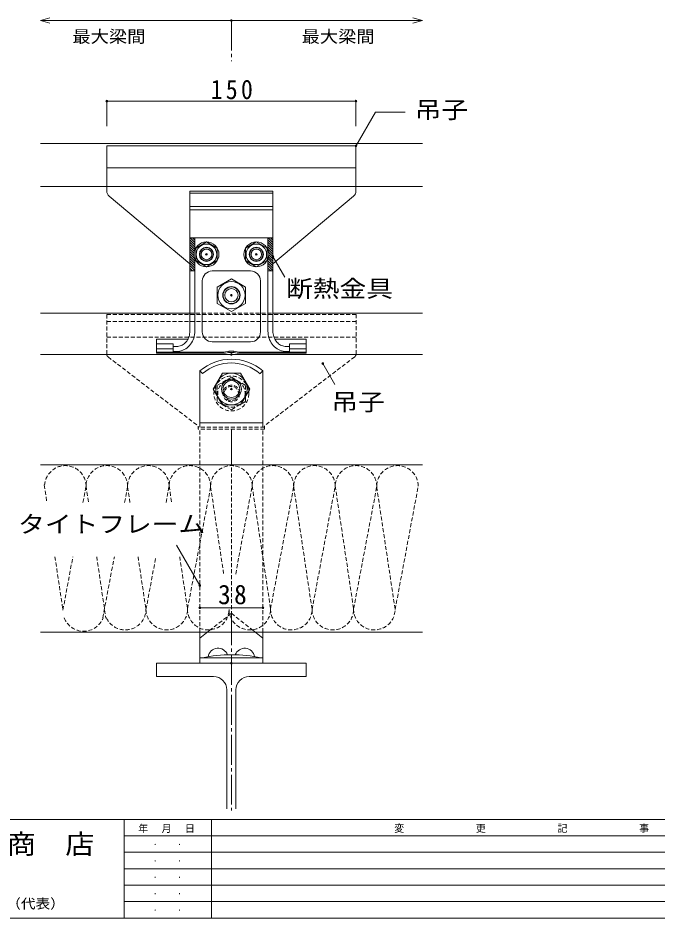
# Model space of a CAD drawing. Units: millimetres, scale not verified. Extents: x -1135 to 2170, y -967 to 2693.
# Drawn here: x 844 to 1228, y 1573 to 2114 of the extents above; entities that cross this region are included whole.
import ezdxf
from ezdxf.enums import TextEntityAlignment as Align

# ---------------------------------------------------------------- set-up
doc = ezdxf.new("R2010")
doc.units = ezdxf.units.MM
doc.header["$LTSCALE"] = 2
doc.header["$PDMODE"] = 32
doc.header["$PDSIZE"] = 1
doc.linetypes.add('CHAIN2', pattern=[12, 9, -1, 1, -1])
doc.linetypes.add('DASHED1', pattern=[1.8, 1.2, -0.6])
doc.layers.add('0-2_02', color=3, linetype='Continuous', lineweight=18)
doc.styles.add('ＭＳ ゴシック', font='')
doc.styles.get('ＭＳ ゴシック').set_extended_font_data('MS Gothic')

msp = doc.modelspace()

# ---------------------------------------------------------------- linework, layer by layer
at = {"layer": '0-2_02', "color": 7}
for p, q in [((857.244, 2112.532), (863.039, 2114.085)), ((857.244, 2112.532), (863.039, 2110.979)), ((1087.244, 2112.532), (1081.448, 2114.085)), ((1087.244, 2112.532), (1081.448, 2110.979)), ((897.243, 2049.084), (897.243, 2064.084)), ((897.243, 2064.084), (1047.243, 2064.084)), ((1047.243, 2049.084), (1047.243, 2064.084)), ((1047.171, 2036.972), (1058.979, 2057.422)), ((1076.856, 2057.422), (1058.979, 2057.422)), ((1087.244, 2038.659), (857.244, 2038.659)), ((1047.243, 2037.097), (897.243, 2037.097)), ((897.243, 2037.097), (897.243, 2009.992)), ((1047.243, 2009.992), (1047.243, 2037.097)), ((1047.243, 2023.877), (897.243, 2023.877)), ((1087.244, 2012.659), (857.244, 2012.659)), ((898.672, 2006.928), (947.244, 1966.172)), ((1045.815, 2006.928), (997.243, 1966.172)), ((997.243, 1970.584), (1004.454, 1958.096)), ((1027.244, 1906.184), (1034.455, 1893.696)), ((953.241, 1867.958), (953.241, 1901.855)), ((953.243, 1901.861), (954.884, 1900.221)), ((991.246, 1901.86), (989.512, 1900.127)), ((991.245, 1867.958), (991.245, 1901.944)), ((991.245, 1870.48), (953.241, 1870.48)), ((972.243, 1845.369), (972.243, 1866.758)), ((1087.244, 1845.369), (857.244, 1845.369)), ((953.241, 1772.691), (939.253, 1796.918)), ((953.241, 1725.921), (953.241, 1744.669)), ((959.325, 1745.745), (953.245, 1740.944)), ((985.164, 1745.745), (991.245, 1740.944)), ((991.245, 1725.921), (991.245, 1744.669)), ((991.246, 1729.143), (953.241, 1729.143)), ((991.245, 1725.921), (953.251, 1725.921))]:
    msp.add_line(p, q, dxfattribs=at)
at = {"layer": '0-2_02', "color": 7, "linetype": 'CHAIN2'}
for p, q in [((972.244, 2112.532), (972.244, 2088.124)), ((972.243, 1754.87), (972.243, 1637.345))]:
    msp.add_line(p, q, dxfattribs=at)
at = {"layer": '0-2_02'}
for p, q in [((947.244, 2009.898), (947.244, 1981.898)), ((947.244, 2009.898), (997.243, 2009.898)), ((947.244, 2008.791), (997.243, 2008.791)), ((997.243, 2009.898), (997.243, 1981.898)), ((947.244, 2000.616), (997.243, 2000.616)), ((947.244, 1998.609), (997.243, 1998.609)), ((950.244, 1979.069), (947.415, 1981.898)), ((950.244, 1980.484), (948.829, 1981.898)), ((972.244, 1981.898), (950.244, 1981.898)), ((950.244, 1974.59), (950.244, 1981.898)), ((972.244, 1981.898), (994.243, 1981.898)), ((994.243, 1974.59), (994.243, 1981.898)), ((997.243, 1979.069), (994.415, 1981.898)), ((997.243, 1980.484), (995.829, 1981.898)), ((950.244, 1977.655), (947.244, 1980.655)), ((950.244, 1976.241), (947.244, 1979.241)), ((950.244, 1974.827), (947.244, 1977.827)), ((949.962, 1973.694), (947.244, 1976.412)), ((997.243, 1977.655), (994.243, 1980.655)), ((997.243, 1976.241), (994.243, 1979.241)), ((997.243, 1974.827), (994.243, 1977.827)), ((997.243, 1973.412), (994.243, 1976.412)), ((949.766, 1972.476), (947.244, 1974.998)), ((949.793, 1971.034), (947.244, 1973.584)), ((950.244, 1969.17), (947.244, 1972.17)), ((997.243, 1971.998), (994.243, 1974.998)), ((997.243, 1970.584), (994.63, 1973.197)), ((997.243, 1969.17), (994.74, 1971.673)), ((950.244, 1967.756), (947.244, 1970.756)), ((950.244, 1966.341), (947.244, 1969.341)), ((950.244, 1964.927), (947.244, 1967.927)), ((950.244, 1963.513), (947.244, 1966.513)), ((950.244, 1925.708), (950.244, 1969.205)), ((994.243, 1925.708), (994.243, 1969.205)), ((997.243, 1964.927), (994.243, 1967.927)), ((997.243, 1963.513), (994.243, 1966.513)), ((997.243, 1966.341), (994.281, 1969.304)), ((997.243, 1967.756), (994.593, 1970.406)), ((950.244, 1962.098), (947.244, 1965.099)), ((948.888, 1962.04), (947.244, 1963.685)), ((947.473, 1962.04), (947.244, 1962.27)), ((947.244, 1962.04), (947.244, 1925.708)), ((950.244, 1962.04), (947.244, 1962.04)), ((960.744, 1961.898), (972.244, 1961.898)), ((983.743, 1961.898), (972.244, 1961.898)), ((997.243, 1962.098), (994.243, 1965.099)), ((995.888, 1962.04), (994.243, 1963.685)), ((994.474, 1962.04), (994.243, 1962.27)), ((994.243, 1962.04), (997.243, 1962.04)), ((997.243, 1962.04), (997.243, 1925.708)), ((954.744, 1955.898), (954.744, 1925.28)), ((989.743, 1955.898), (989.743, 1925.28)), ((966.993, 1947.714), (966.993, 1947.298)), ((977.493, 1947.714), (977.493, 1947.298)), ((947.244, 1936.583), (857.244, 1936.583)), ((1087.244, 1936.583), (997.243, 1936.583)), ((927.244, 1920.918), (927.244, 1912.377)), ((946.081, 1920.918), (927.244, 1920.918)), ((937.243, 1918.025), (927.244, 1918.025)), ((937.243, 1918.025), (937.243, 1913.467)), ((960.744, 1919.28), (972.244, 1919.28)), ((983.743, 1919.28), (972.244, 1919.28)), ((998.406, 1920.918), (1017.244, 1920.918)), ((1007.243, 1918.025), (1007.243, 1913.467)), ((1007.243, 1918.025), (1017.244, 1918.025)), ((912.244, 1911.684), (857.244, 1911.684)), ((912.244, 1911.684), (1032.244, 1911.684)), ((937.243, 1915.034), (927.244, 1915.034)), ((927.244, 1913.07), (966.743, 1913.07)), ((927.244, 1912.377), (966.743, 1912.377)), ((939.244, 1916.458), (937.243, 1916.458)), ((939.244, 1913.467), (937.243, 1913.467)), ((970.743, 1913.57), (972.244, 1913.57)), ((973.744, 1913.57), (972.244, 1913.57)), ((1017.244, 1913.07), (977.743, 1913.07)), ((1005.243, 1916.458), (1007.243, 1916.458)), ((1005.243, 1913.467), (1007.243, 1913.467)), ((1007.243, 1915.034), (1017.244, 1915.034)), ((1087.244, 1911.684), (1032.244, 1911.684)), ((966.795, 1900.36), (961.31, 1890.86)), ((977.765, 1900.36), (966.795, 1900.36)), ((983.25, 1890.86), (977.765, 1900.36)), ((961.31, 1890.86), (966.795, 1881.36)), ((977.765, 1881.36), (983.25, 1890.86)), ((966.795, 1881.36), (977.765, 1881.36)), ((1087.244, 1744.669), (857.244, 1744.669)), ((927.244, 1717.922), (961.494, 1717.922)), ((969.493, 1638.421), (969.494, 1709.921)), ((974.993, 1638.421), (974.993, 1709.921))]:
    msp.add_line(p, q, dxfattribs=at)
at = {"layer": '0-2_02', "color": 4, "linetype": 'DASHED1', "lineweight": 9}
for p, q in [((897.243, 1911.766), (897.243, 1935.676)), ((1047.257, 1931.406), (897.243, 1931.406)), ((1047.257, 1922.066), (897.243, 1922.066)), ((898.027, 1910.179), (952.242, 1868.63)), ((1046.472, 1910.307), (992.245, 1868.798)), ((952.242, 1866.758), (952.242, 1868.63)), ((992.245, 1866.766), (992.245, 1868.798)), ((992.244, 1867.958), (952.241, 1867.958)), ((992.242, 1866.758), (952.241, 1866.758)), ((859.593, 1833.192), (861.166, 1822.642)), ((882.914, 1822.642), (884.761, 1832.531)), ((884.761, 1832.53), (886.244, 1822.642)), ((945.83, 1758.709), (959.746, 1832.03)), ((959.746, 1832.03), (967.615, 1779.593)), ((974.829, 1779.593), (984.741, 1832.53)), ((891.145, 1789.992), (896.682, 1753.096)), ((894.79, 1753.182), (901.777, 1789.992)), ((941.135, 1789.992), (945.83, 1758.709))]:
    msp.add_line(p, q, dxfattribs=at)
at = {"layer": '0-2_02', "linetype": 'DASHED1'}
msp.add_line((947.244, 1936.583), (997.243, 1936.583), dxfattribs=at)
at = {"layer": '0-2_02', "color": 7, "linetype": 'DASHED1'}
for p, q in [((953.241, 1744.669), (953.241, 1866.758)), ((991.245, 1744.669), (991.245, 1866.758)), ((972.243, 1754.875), (972.243, 1845.369)), ((972.243, 1755.945), (959.325, 1745.745)), ((972.243, 1755.945), (985.164, 1745.745))]:
    msp.add_line(p, q, dxfattribs=at)
at = {"layer": '0-2_02', "color": 4, "lineweight": 9}
msp.add_line((953.241, 1759.244), (991.245, 1759.244), dxfattribs=at)
at = {"layer": '0-2_02', "color": 2}
for p, q in [((2169.534, 1631.907), (592.646, 1631.907)), ((907.648, 1631.907), (907.648, 1572.647)), ((960.311, 1631.907), (960.311, 1572.647)), ((1344.783, 1622.03), (907.648, 1622.03)), ((1344.783, 1612.154), (907.648, 1612.154)), ((907.648, 1602.277), (2169.534, 1602.277)), ((1344.783, 1592.4), (907.648, 1592.4)), ((1344.783, 1582.523), (907.648, 1582.523)), ((592.646, 1572.647), (2169.534, 1572.647))]:
    msp.add_line(p, q, dxfattribs=at)
at = {"layer": '0-2_02', "color": 7}
msp.add_lwpolyline([(857.244, 2112.532), (972.244, 2112.532), (1087.244, 2112.532)], dxfattribs=at)
at = {"layer": '0-2_02'}
for points in [[(950.244, 1981.898), (947.244, 1981.898), (947.244, 1962.04)], [(994.243, 1981.898), (997.243, 1981.898), (997.243, 1962.04)], [(947.244, 1925.708), (947.213, 1924.902), (947.122, 1924.102), (946.971, 1923.314), (946.761, 1922.544), (946.494, 1921.799), (946.172, 1921.083), (945.797, 1920.402), (945.371, 1919.762), (944.9, 1919.167), (944.385, 1918.622), (943.832, 1918.131), (943.243, 1917.697), (942.624, 1917.324), (941.979, 1917.015), (941.314, 1916.773), (940.633, 1916.598), (939.941, 1916.493), (939.244, 1916.458)], [(950.244, 1925.708), (950.202, 1924.641), (950.076, 1923.582), (949.869, 1922.54), (949.58, 1921.521), (949.213, 1920.535), (948.769, 1919.587), (948.254, 1918.687), (947.67, 1917.84), (947.021, 1917.052), (946.314, 1916.331), (945.553, 1915.681), (944.743, 1915.107), (943.892, 1914.614), (943.006, 1914.205), (942.091, 1913.884), (941.154, 1913.653), (940.202, 1913.513), (939.244, 1913.467)], [(994.243, 1925.708), (994.285, 1924.641), (994.41, 1923.582), (994.618, 1922.54), (994.907, 1921.521), (995.274, 1920.535), (995.717, 1919.587), (996.232, 1918.687), (996.816, 1917.84), (997.465, 1917.052), (998.173, 1916.331), (998.934, 1915.681), (999.743, 1915.107), (1000.595, 1914.614), (1001.482, 1914.205), (1002.396, 1913.884), (1003.333, 1913.653), (1004.285, 1913.513), (1005.243, 1913.467)], [(997.243, 1925.708), (997.274, 1924.902), (997.365, 1924.102), (997.516, 1923.314), (997.726, 1922.544), (997.993, 1921.799), (998.315, 1921.083), (998.69, 1920.402), (999.115, 1919.762), (999.587, 1919.167), (1000.101, 1918.622), (1000.655, 1918.131), (1001.243, 1917.697), (1001.863, 1917.324), (1002.507, 1917.015), (1003.172, 1916.773), (1003.854, 1916.598), (1004.546, 1916.493), (1005.243, 1916.458)], [(1017.244, 1920.918), (1017.244, 1912.377), (977.743, 1912.377)], [(970.743, 1913.57), (970.743, 1912.878), (972.244, 1912.878)], [(973.744, 1913.57), (973.744, 1912.878), (972.244, 1912.878)], [(1017.243, 1725.921), (927.243, 1725.922), (927.244, 1717.922)], [(1017.243, 1725.921), (1017.243, 1717.922), (982.993, 1717.922)]]:
    msp.add_lwpolyline(points, dxfattribs=at)
for points in [[(957.244, 1979.403), (963.743, 1975.651), (963.743, 1968.145), (957.244, 1964.392), (950.744, 1968.145), (950.744, 1975.651)], [(987.243, 1979.403), (993.743, 1975.651), (993.743, 1968.145), (987.243, 1964.392), (980.744, 1968.145), (980.744, 1975.651)], [(972.244, 1957.113), (963.743, 1952.205), (963.743, 1942.39), (972.244, 1937.483), (980.744, 1942.39), (980.744, 1952.205)]]:
    msp.add_lwpolyline(points, close=True, dxfattribs=at)
at = {"layer": '0-2_02', "color": 4, "linetype": 'DASHED1', "lineweight": 9}
for points in [[(1047.257, 1911.895), (1047.257, 1935.676), (897.243, 1935.676)], [(907.974, 1822.642), (909.756, 1832.03), (911.165, 1822.642)], [(932.9, 1822.642), (934.751, 1832.53), (936.235, 1822.642)], [(984.741, 1832.53), (995.819, 1758.709), (1009.736, 1832.03), (1020.814, 1758.209), (1034.731, 1832.53), (1045.809, 1758.709), (1059.726, 1832.03), (1070.804, 1758.209), (1084.721, 1832.53)], [(866.034, 1789.992), (870.818, 1757.903), (876.813, 1789.992)], [(916.065, 1789.992), (920.834, 1758.21), (926.786, 1789.992)]]:
    msp.add_lwpolyline(points, dxfattribs=at)
at = {"layer": '0-2_02', "linetype": 'DASHED1'}
for points in [[(972.244, 1897.999), (963.743, 1893.091), (963.743, 1883.277)], [(972.244, 1897.999), (980.744, 1893.091), (980.744, 1883.277)], [(980.744, 1883.277), (972.244, 1878.369), (963.743, 1883.277)]]:
    msp.add_lwpolyline(points, dxfattribs=at)
at = {"layer": '0-2_02'}
for centre, radius in [((957.244, 1971.897), 7.5), ((957.244, 1971.897), 6.2), ((987.243, 1971.897), 7.5), ((987.243, 1971.897), 6.2), ((957.244, 1971.897), 4.25), ((957.244, 1971.897), 4), ((957.244, 1971.897), 3.2), ((987.243, 1971.897), 4.25), ((987.243, 1971.897), 4), ((987.243, 1971.897), 3.2), ((972.244, 1947.298), 8.2), ((972.244, 1947.298), 5), ((972.244, 1947.298), 4), ((972.28, 1890.86), 9.5), ((972.28, 1890.86), 6), ((972.244, 1890.86), 5.053)]:
    msp.add_circle(centre, radius, dxfattribs=at)
at = {"layer": '0-2_02', "linetype": 'DASHED1'}
for radius in [10.5, 8.25, 5, 4.25]:
    msp.add_circle((972.244, 1888.184), radius, dxfattribs=at)
at = {"layer": '0-2_02', "color": 7}
for centre, radius, start, end in [((901.243, 2009.992), 4, 180, 230), ((1043.243, 2009.992), 4, 310.00002, 0.00002), ((972.151, 1879.834), 29.003, 49.03766, 130.6792), ((972.151, 1879.834), 26.702, 49.41882, 130.27278), ((964.224, 1728.948), 6.001, 20.18071, 171.76782), ((980.229, 1728.927), 6.001, 9.07779, 159.63078), ((972.408, 1646.005), 85.008, 77.96231, 102.03769)]:
    msp.add_arc(centre, radius, start, end, dxfattribs=at)
at = {"layer": '0-2_02'}
for centre, radius, start, end in [((960.744, 1955.898), 6, 90.00002, 180), ((983.743, 1955.898), 6, 0.00002, 90.00002), ((972.244, 1947.247), 5.25, 0.00002, 179.99998), ((972.244, 1947.349), 5.25, 180.00002, 0.00002), ((960.744, 1925.28), 6, 180, 270), ((983.743, 1925.28), 6, 270.00002, 0.00002), ((966.275, 1933.065), 20, 271.34103, 282.90901), ((966.275, 1932.372), 20, 271.34103, 282.90901), ((978.211, 1933.065), 20, 257.091, 268.65898), ((978.211, 1932.372), 20, 257.091, 268.65898), ((961.494, 1709.921), 8, 359.99974, 89.99974), ((982.993, 1709.922), 8, 89.99974, 179.99974)]:
    msp.add_arc(centre, radius, start, end, dxfattribs=at)
at = {"layer": '0-2_02', "color": 4, "linetype": 'DASHED1', "lineweight": 9}
for centre, radius, start, end in [((899.244, 1911.766), 2, 180, 232.53369), ((1045.257, 1911.895), 2, 307.43423, 0), ((872.264, 1832.28), 12.5, 1.14574, 175.72368), ((897.258, 1832.28), 12.5, 358.8542, 178.85422), ((922.254, 1832.28), 12.5, 1.14574, 181.14574), ((947.249, 1832.28), 12.5, 358.8542, 178.85422), ((972.244, 1832.28), 12.5, 1.14574, 181.14574), ((997.239, 1832.28), 12.5, 358.8542, 178.85422), ((1022.234, 1832.28), 12.5, 1.14574, 181.14574), ((1047.229, 1832.28), 12.5, 358.8542, 178.85422), ((1072.223, 1832.28), 12.5, 1.14574, 181.14574), ((908.337, 1758.459), 12.5, 205.1514, 358.85422), ((933.332, 1758.459), 12.5, 181.14572, 1.14574), ((958.327, 1758.459), 12.5, 178.8542, 358.85422), ((983.322, 1758.459), 12.5, 181.14572, 1.14574), ((1008.316, 1758.459), 12.5, 178.8542, 358.85422), ((1033.312, 1758.459), 12.5, 181.14572, 1.14574), ((1058.307, 1758.459), 12.5, 178.8542, 358.85422), ((883.316, 1757.653), 12.5, 201.13159, 338.86836)]:
    msp.add_arc(centre, radius, start, end, dxfattribs=at)
at = {"layer": '0-2_02'}
for p in [(972.244, 2112.532), (897.243, 2064.084), (1047.243, 2064.084), (1047.243, 2037.097), (997.243, 1970.584), (972.244, 1911.684), (1027.244, 1906.184), (972.244, 1890.86), (953.241, 1772.691), (953.241, 1759.244), (991.245, 1759.244)]:
    msp.add_point(p, dxfattribs=at)
at = {"layer": '0-2_02', "color": 7}
for p in [(957.244, 1971.897), (987.243, 1971.897), (972.244, 1947.298), (972.244, 1911.684), (972.243, 1725.921)]:
    msp.add_point(p, dxfattribs=at)

# ---------------------------------------------------------------- texts
at = {"layer": '0-2_02', "color": 2, "style": 'ＭＳ ゴシック'}
for s, height, width, p in [('最大梁間', 7.331, 1.1, (876.504, 2097.075)), ('最大梁間', 7.331, 1.1, (1014.504, 2097.075)), ('吊子', 10.26, 1.15, (1082.594, 2050.666)), ('断熱金具', 10.26, 1.15, (1005.136, 1943.11)), ('吊子', 10.26, 1.15, (1032.361, 1874.881)), ('タイトフレーム', 10.26, 1.15, (843.841, 1801.378)), ('小\u3000池\u3000弥\u3000太\u3000郎\u3000商\u3000店', 11.73, 1.1, (661.034, 1607.776))]:
    msp.add_text(s, height=height, dxfattribs=dict(at, width=width)).set_placement(p, align=Align.BOTTOM_LEFT)
at = {"layer": '0-2_02', "style": 'ＭＳ ゴシック', "width": 1.1}
msp.add_text('電話（０５４）２６３－２２８０（代表）', height=5.865, dxfattribs=at).set_placement((704.744, 1576.582), align=Align.BOTTOM_LEFT)
at = {"layer": '0-2_02', "color": 2, "char_height": 11.73, "attachment_point": 7, "style": 'ＭＳ ゴシック'}
for s, insert in [('\\T1.27;\\W0.9;150', (959.743, 2065.083)), ('\\T1.27;\\W0.95;38', (964.243, 1761.245))]:
    msp.add_mtext(s, dxfattribs=dict(at, insert=insert))
at = {"layer": '0-2_02', "color": 7, "char_height": 4.399, "attachment_point": 7, "style": 'ＭＳ ゴシック'}
for s, insert in [('\\T1.17;年\u3000月\u3000日', (916.195, 1623.802)), ('\\T1.17;変\u3000\u3000\u3000\u3000\u3000\u3000更\u3000\u3000\u3000\u3000\u3000\u3000記\u3000\u3000\u3000\u3000\u3000\u3000事', (1070.245, 1623.866)), ('\\T1.27;\\W0.95;.\\~\u3000.\u3000\\~', (924.917, 1616.483)), ('\\T1.27;\\W0.95;.\\~\u3000.\u3000\\~', (924.917, 1606.606)), ('\\T1.27;\\W0.95;.\\~\u3000.\u3000\\~', (924.917, 1596.73)), ('\\T1.27;\\W0.95;.\\~\u3000.\u3000\\~', (924.917, 1586.852)), ('\\T1.27;\\W0.95;.\\~\u3000.\u3000\\~', (924.917, 1576.976))]:
    msp.add_mtext(s, dxfattribs=dict(at, insert=insert))

doc.saveas('drawing.dxf')
